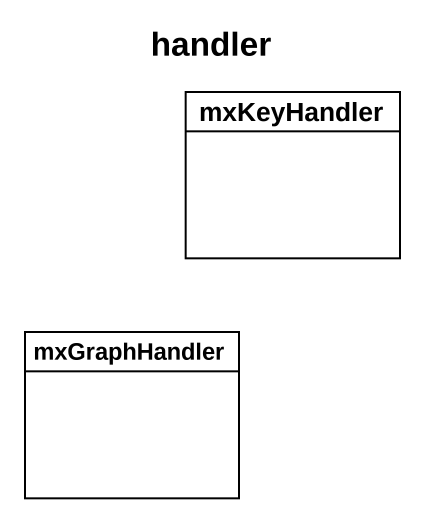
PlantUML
@startuml
title handler
hide circle
hide empty members
class mxKeyHandler
class mxGraphHandler
@enduml
